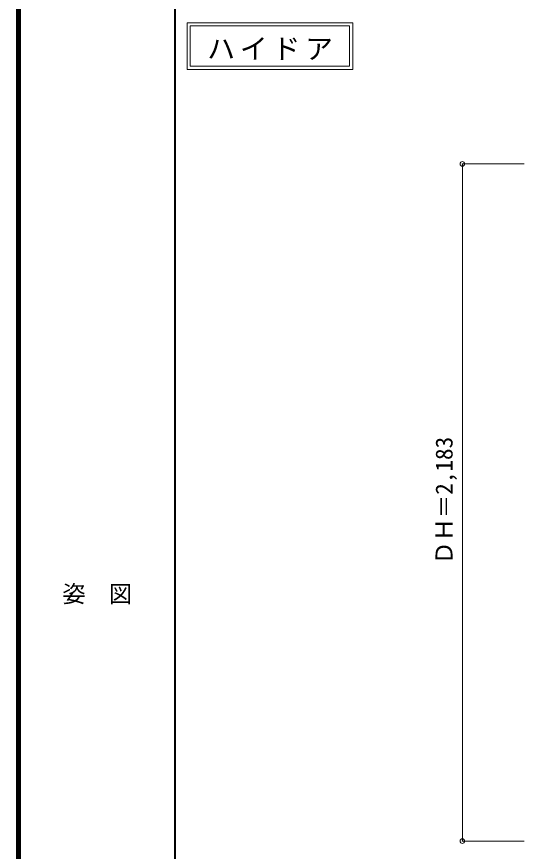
# Model space of a CAD drawing. Units: millimetres, scale not verified. Extents: x -6000 to 5700, y -4307 to 4175.
# Drawn here: x -6000 to -4362, y -2726 to -36 of the extents above; entities that cross this region are included whole.
import ezdxf
from ezdxf.enums import TextEntityAlignment as Align

# ---------------------------------------------------------------- set-up
doc = ezdxf.new("R2010")
doc.units = ezdxf.units.MM
doc.header["$LTSCALE"] = 30
doc.header["$PDMODE"] = 32
doc.header["$PDSIZE"] = 15
for name, color, linetype, lineweight in [('0-A_文字', 7, 'Continuous', 9), ('F-1_枠', 6, 'Continuous', 40), ('F-A_文字', 7, 'Continuous', 18)]:
    doc.layers.add(name, color=color, linetype=linetype, lineweight=lineweight)
doc.styles.add('ＭＳ ゴシック', font='')
doc.styles.get('ＭＳ ゴシック').set_extended_font_data('MS Gothic')

msp = doc.modelspace()

# ---------------------------------------------------------------- linework, layer by layer
at = {"layer": '0-A_文字', "lineweight": 18}
for p, q in [((-5450, -55.5), (-5450, -205.5)), ((-5440, -65.5), (-4925.67, -65.5)), ((-4925.67, -65.5), (-4925.67, -195.5)), ((-5450, -205.5), (-4915.67, -205.5))]:
    msp.add_line(p, q, dxfattribs=at)
at = {"layer": '0-A_文字', "color": 4}
for p, q in [((-4562, -510.25), (-4362, -510.25)), ((-4562, -510.25), (-4562, -2693.25)), ((-4562, -2693.25), (-4362, -2693.25))]:
    msp.add_line(p, q, dxfattribs=at)
at = {"layer": '0-A_文字', "lineweight": 18}
for points in [[(-5450, -55.5), (-4915.67, -55.5), (-4915.67, -205.5)], [(-5440, -65.5), (-5440, -195.5), (-4925.67, -195.5)]]:
    msp.add_lwpolyline(points, dxfattribs=at)
at = {"layer": '0-A_文字'}
for p in [(-4562, -510.25), (-4562, -2693.25)]:
    msp.add_point(p, dxfattribs=at)
at = {"layer": 'F-1_枠'}
for p, q in [((-6000, 4175), (-6000, -4205)), ((-5995, 4175), (-5995, -4205)), ((-5990, 4175), (-5990, -4205)), ((-5490, 4175), (-5490, -3790))]:
    msp.add_line(p, q, dxfattribs=at)

# ---------------------------------------------------------------- texts
at = {"layer": '0-A_文字', "style": 'ＭＳ ゴシック'}
msp.add_text('ＤＨ＝2,183', height=54.99, rotation=90, dxfattribs=at).set_placement((-4577, -1802), align=Align.BOTTOM_LEFT)
at = {"layer": '0-A_文字', "insert": (-5385.34, -175.5), "char_height": 65.98, "attachment_point": 7, "style": 'ＭＳ ゴシック'}
msp.add_mtext('\\T1.17;ハイドア', dxfattribs=at)
at = {"layer": 'F-A_文字', "style": 'ＭＳ ゴシック'}
msp.add_text('姿\u3000図', height=54.99, dxfattribs=at).set_placement((-5852.5, -1940.25), align=Align.BOTTOM_LEFT)

doc.saveas('drawing.dxf')
